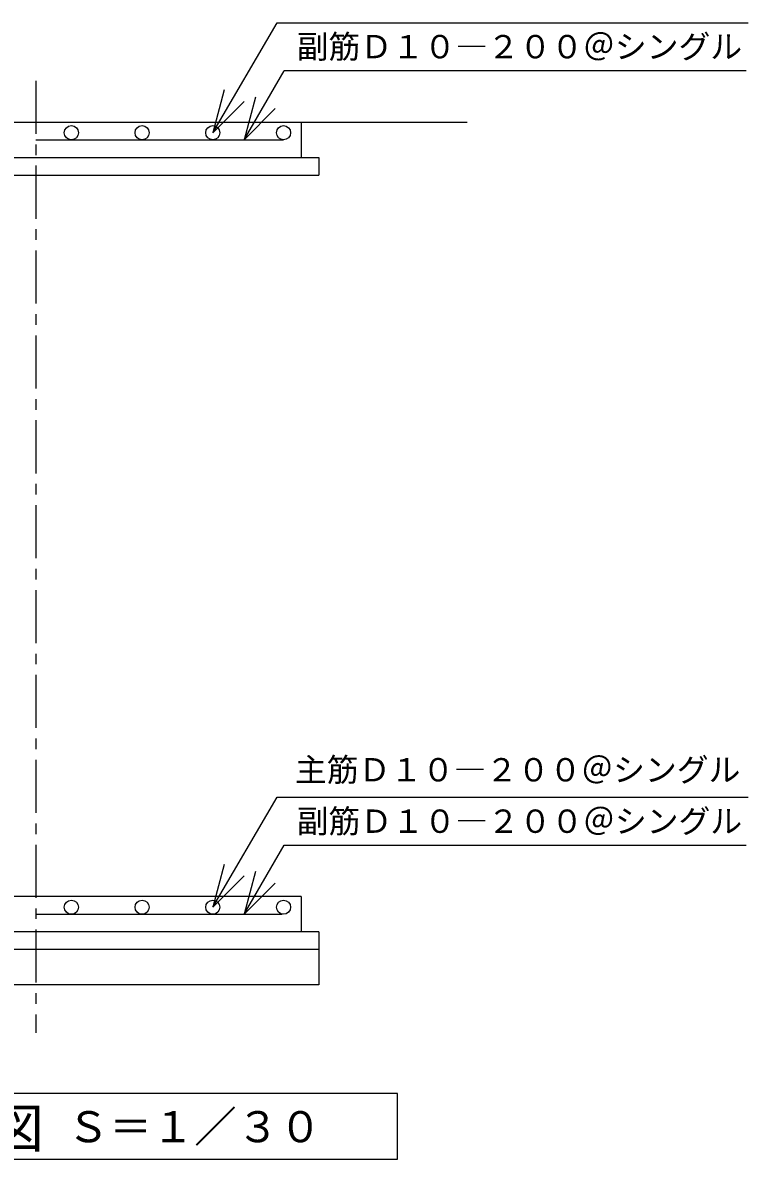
# Model space of a CAD drawing. Units: millimetres, scale not verified. Extents: x -22401 to 8910, y -6308 to 6308.
# Drawn here: x 1402 to 3454, y -1147 to 2067 of the extents above; entities that cross this region are included whole.
import ezdxf
from ezdxf.enums import TextEntityAlignment as Align

# ---------------------------------------------------------------- set-up
doc = ezdxf.new("R2010")
doc.units = ezdxf.units.MM
doc.header["$LTSCALE"] = 30
doc.linetypes.add('CHAIN1', pattern=[8, 5, -1, 1, -1])
doc.layers.add('0-3_製作', color=3, linetype='Continuous', lineweight=25)
doc.layers.add('0-5_機器', color=3, linetype='Continuous', lineweight=25)
doc.styles.add('ＭＳ ゴシック', font='')
doc.styles.get('ＭＳ ゴシック').set_extended_font_data('MS Gothic')

msp = doc.modelspace()

# ---------------------------------------------------------------- linework, layer by layer
at = {"layer": '0-3_製作', "color": 4}
for p, q in [((1939.33, 1755.88), (2121.61, 2066.74)), ((2121.61, 2066.74), (3453.54, 2066.74)), ((2027.64, 1735.88), (2140.74, 1931.09)), ((2141.18, 1931.34), (3447.84, 1931.34)), ((1939.33, -434.12), (2121.62, -123.26)), ((2121.62, -123.26), (3453.55, -123.26)), ((2027.64, -454.12), (2140.75, -258.91)), ((2141.18, -258.66), (3447.84, -258.66))]:
    msp.add_line(p, q, dxfattribs=at)
for points in [[(1971.68, 1876.62), (1939.33, 1755.88), (2027.72, 1844.27)], [(2059.99, 1856.62), (2027.64, 1735.88), (2116.02, 1824.27)], [(1971.69, -313.37), (1939.33, -434.12), (2027.72, -345.73)], [(2059.99, -333.38), (2027.64, -454.12), (2116.03, -365.73)]]:
    msp.add_lwpolyline(points, dxfattribs=at)
at = {"layer": '0-3_製作'}
for centre in [(1539.33, 1755.88), (1739.33, 1755.88), (1939.33, 1755.88), (2139.33, 1755.88), (1539.33, -434.12), (1739.33, -434.12), (1939.33, -434.12), (2139.33, -434.12)]:
    msp.add_circle(centre, 20, dxfattribs=at)
at = {"layer": '0-5_機器', "color": 2, "linetype": 'CHAIN1'}
msp.add_line((1439.33, 1902.68), (1439.33, -789.28), dxfattribs=at)
at = {"layer": '0-5_機器', "color": 2}
for p, q in [((261.95, 1785.88), (2658.22, 1785.88)), ((2189.33, 1785.88), (2189.33, 1685.88)), ((639.33, 1685.88), (2239.33, 1685.88)), ((2239.33, 1685.88), (2239.33, 1635.88)), ((639.33, 1635.88), (2239.33, 1635.88)), ((2189.34, -404.12), (689.33, -404.12)), ((2189.34, -404.12), (2189.34, -504.73)), ((2239.34, -504.12), (639.33, -504.12)), ((2239.34, -554.12), (639.33, -554.12))]:
    msp.add_line(p, q, dxfattribs=at)
at = {"layer": '0-5_機器'}
for p, q in [((1439.33, 1735.88), (2139.68, 1735.88)), ((1439.34, -454.12), (2135.63, -454.12))]:
    msp.add_line(p, q, dxfattribs=at)
at = {"layer": '0-5_機器', "color": 2}
msp.add_lwpolyline([(2239.34, -504.12), (2239.34, -653.73), (639.33, -653.73)], dxfattribs=at)
at = {"layer": '0-5_機器'}
msp.add_lwpolyline([(2461.35, -1146.77), (2461.35, -960.46), (179.76, -960.46), (179.76, -1146.77)], close=True, dxfattribs=at)

# ---------------------------------------------------------------- texts
at = {"layer": '0-3_製作', "color": 4, "style": 'ＭＳ ゴシック'}
for s, p in [('副筋Ｄ１０―２００＠シングル\u3000', (2176.51, 1946.34)), ('主筋Ｄ１０―２００＠シングル\u3000', (2171.62, -98.26)), ('副筋Ｄ１０―２００＠シングル\u3000', (2176.51, -243.66))]:
    msp.add_text(s, height=65.98, dxfattribs=at).set_placement(p, align=Align.BOTTOM_LEFT)
at = {"layer": '0-5_機器', "color": 4, "style": 'ＭＳ ゴシック'}
for s, height, p in [('Ｂ－Ｂ断面配筋図', 110, (261, -1146.74)), ('Ｓ＝１／３０', 87.98, (1526.82, -1125.07))]:
    msp.add_text(s, height=height, dxfattribs=at).set_placement(p, align=Align.BOTTOM_LEFT)

doc.saveas('drawing.dxf')
